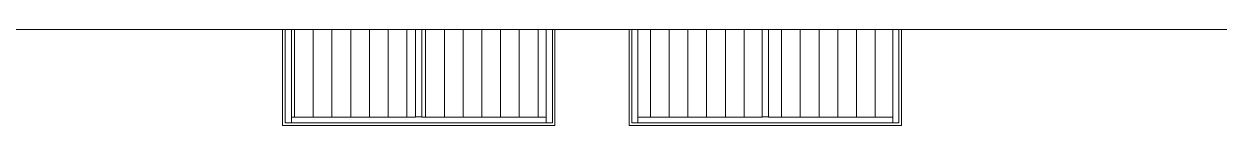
# Model space of a CAD drawing. Header units: millimetres. Extents: x -515342 to 330399, y -224905 to 507333.
# Drawn here: x -347167 to -337597, y -34144 to -33376 of the extents above; entities that cross this region are included whole.
import ezdxf

# ---------------------------------------------------------------- set-up
doc = ezdxf.new("R2010")
doc.units = ezdxf.units.MM
doc.layers.get('0').update_dxf_attribs({"lineweight": 0})
for name, color, linetype, lineweight in [('Витраж', 7, 'Continuous', 0), ('Ограждение', 7, 'Continuous', 0), ('Панели витража', 7, 'Continuous', 0), ('Стены внутренние', 7, 'Continuous', 0)]:
    doc.layers.add(name, color=color, linetype=linetype, lineweight=lineweight)
pattern_1 = [(90, (0, 315.64), (-150, 9e-15), [])]

# ---------------------------------------------------------------- blocks, each defined once
blk = doc.blocks.new('Ограждение - Ограждение-9987008-О_АР_П_1_0_000_План 1 этажа')
at = {"layer": 'Ограждение'}
blk.add_line((40580, 2223), (21815.4, 2223), dxfattribs=at)
blk = doc.blocks.new('Системная панель - АР_ПанельВитража_Монолитный поликарбонат 6мм-V187-О_АР_П_1_0_000_План 1 этажа')
at = {"layer": 'Панели витража'}
h = blk.add_hatch(dxfattribs=at)
h.set_pattern_fill('FP_69', color=256, style=0, pattern_type=2)
h.set_pattern_definition(pattern_1)
h.paths.add_polyline_path([(32503.1, 1521), (33498.1, 1521), (33498.1, 2223), (32503.1, 2223), (32503.1, 1916.2)])
for p, q in [((32503.1, 2223), (32503.1, 1521)), ((33498.1, 1521), (33498.1, 2223)), ((32503.1, 1521), (33498.1, 1521))]:
    blk.add_line(p, q, dxfattribs=at)
blk = doc.blocks.new('Прямоугольный импост - АР_Импост_50х50 _труба_-10238076-О_АР_П_1_0_000_План 1 этажа')
at = {"layer": 'Витраж'}
for p, q in [((18736.4, 16859), (18736.4, 16905)), ((19756.4, 16905), (18736.4, 16905)), ((19756.4, 16857.4), (19731.4, 16857.4))]:
    blk.add_line(p, q, dxfattribs=at)
blk = doc.blocks.new('Прямоугольный импост - АР_Импост_50х50 _труба_-10238183-О_АР_П_1_0_000_План 1 этажа')
at = {"layer": 'Витраж'}
for p, q in [((20776.4, 16905), (20826.4, 16905)), ((20776.4, 16859), (20776.4, 16905)), ((20826.4, 16157), (20826.4, 16905))]:
    blk.add_line(p, q, dxfattribs=at)
blk = doc.blocks.new('Прямоугольный импост - АР_Импост_50х50 _труба_-10238184-О_АР_П_1_0_000_План 1 этажа')
at = {"layer": 'Витраж'}
for p, q in [((18686.4, 16905), (18736.4, 16905)), ((18686.4, 16905), (18686.4, 16157)), ((18736.4, 16905), (18736.4, 16859))]:
    blk.add_line(p, q, dxfattribs=at)
blk = doc.blocks.new('Системная панель - АР_ПанельВитража_Монолитный поликарбонат 6мм-V188-О_АР_П_1_0_000_План 1 этажа')
at = {"layer": 'Панели витража'}
h = blk.add_hatch(dxfattribs=at)
h.set_pattern_fill('FP_69', color=256, style=0, pattern_type=2)
h.set_pattern_definition(pattern_1)
h.paths.add_polyline_path([(33548.1, 1521), (34543.1, 1521), (34543.1, 2223), (33548.1, 2223), (33548.1, 1916.2)])
for p, q in [((33548.1, 2223), (33548.1, 1521)), ((34543.1, 1521), (34543.1, 2223)), ((33548.1, 1521), (34543.1, 1521))]:
    blk.add_line(p, q, dxfattribs=at)
blk = doc.blocks.new('Прямоугольный импост - АР_Импост_50х50 _труба_-10238080-О_АР_П_1_0_000_План 1 этажа')
at = {"layer": 'Витраж'}
for p, q in [((20776.4, 16905), (19756.4, 16905)), ((19781.4, 16857.4), (19756.4, 16857.4)), ((20776.4, 16905), (20776.4, 16859))]:
    blk.add_line(p, q, dxfattribs=at)
blk = doc.blocks.new('Прямоугольный импост - АР_Импост_50х50 _труба_-10238181-О_АР_П_1_0_000_План 1 этажа')
at = {"layer": 'Витраж'}
blk.add_line((19731.4, 16857.4), (19781.4, 16857.4), dxfattribs=at)
blk = doc.blocks.new('Системная панель - АР_ПанельВитража_Монолитный поликарбонат 6мм-V189-О_АР_П_1_0_000_План 1 этажа')
at = {"layer": 'Панели витража'}
h = blk.add_hatch(dxfattribs=at)
h.set_pattern_fill('FP_69', color=256, style=0, pattern_type=2)
h.set_pattern_definition(pattern_1)
h.paths.add_polyline_path([(29728.1, 1521), (30723.1, 1521), (30723.1, 2223), (29728.1, 2223), (29728.1, 1916.2)])
for p, q in [((29728.1, 2223), (29728.1, 1521)), ((30723.1, 1521), (30723.1, 2223)), ((29728.1, 1521), (30723.1, 1521))]:
    blk.add_line(p, q, dxfattribs=at)
blk = doc.blocks.new('Системная панель - АР_ПанельВитража_Монолитный поликарбонат 6мм-V190-О_АР_П_1_0_000_План 1 этажа')
at = {"layer": 'Панели витража'}
h = blk.add_hatch(dxfattribs=at)
h.set_pattern_fill('FP_69', color=256, style=0, pattern_type=2)
h.set_pattern_definition(pattern_1)
h.paths.add_polyline_path([(30773.1, 1521), (31768.1, 1521), (31768.1, 2223), (30773.1, 2223), (30773.1, 1916.2)])
for p, q in [((30773.1, 2223), (30773.1, 1521)), ((31768.1, 1521), (31768.1, 2223)), ((30773.1, 1521), (31768.1, 1521))]:
    blk.add_line(p, q, dxfattribs=at)
blk = doc.blocks.new('СД_Люблино_Фасады_rvt-1-О_АР_П_1_0_000_План 1 этажа')
at = {"layer": 'Стены внутренние'}
for p, q in [((29658.1, 1475), (29658.1, 2223)), ((31838.1, 2223), (31838.1, 1475)), ((32433.1, 1475), (32433.1, 2223)), ((34613.1, 2223), (34613.1, 1475)), ((29658.1, 1475), (29658.1, 1455)), ((31838.1, 1455), (29658.1, 1455)), ((31838.1, 1455), (31838.1, 1475)), ((32433.1, 1475), (32433.1, 1455)), ((34613.1, 1455), (32433.1, 1455)), ((34613.1, 1455), (34613.1, 1475))]:
    blk.add_line(p, q, dxfattribs=at)
at = {"layer": 'Витраж', "lineweight": 9, "rotation": 180}
for name, p in [('Прямоугольный импост - АР_Импост_50х50 _труба_-10238183-О_АР_П_1_0_000_План 1 этажа', (50504.4, 18380)), ('Прямоугольный импост - АР_Импост_50х50 _труба_-10238184-О_АР_П_1_0_000_План 1 этажа', (50504.4, 18380)), ('Прямоугольный импост - АР_Импост_50х50 _труба_-10238183-О_АР_П_1_0_000_План 1 этажа', (53279.4, 18380)), ('Прямоугольный импост - АР_Импост_50х50 _труба_-10238184-О_АР_П_1_0_000_План 1 этажа', (53279.4, 18380)), ('Прямоугольный импост - АР_Импост_50х50 _труба_-10238080-О_АР_П_1_0_000_План 1 этажа', (50504.4, 18380)), ('Прямоугольный импост - АР_Импост_50х50 _труба_-10238181-О_АР_П_1_0_000_План 1 этажа', (50504.4, 18380)), ('Прямоугольный импост - АР_Импост_50х50 _труба_-10238076-О_АР_П_1_0_000_План 1 этажа', (50504.4, 18380)), ('Прямоугольный импост - АР_Импост_50х50 _труба_-10238080-О_АР_П_1_0_000_План 1 этажа', (53279.4, 18380)), ('Прямоугольный импост - АР_Импост_50х50 _труба_-10238181-О_АР_П_1_0_000_План 1 этажа', (53279.4, 18380)), ('Прямоугольный импост - АР_Импост_50х50 _труба_-10238076-О_АР_П_1_0_000_План 1 этажа', (53279.4, 18380))]:
    blk.add_blockref(name, p, dxfattribs=at)
at = {"layer": 'Ограждение', "lineweight": 9}
blk.add_blockref('Ограждение - Ограждение-9987008-О_АР_П_1_0_000_План 1 этажа', (0, 0), dxfattribs=at)
at = {"layer": 'Панели витража', "lineweight": 9}
for name in ['Системная панель - АР_ПанельВитража_Монолитный поликарбонат 6мм-V189-О_АР_П_1_0_000_План 1 этажа', 'Системная панель - АР_ПанельВитража_Монолитный поликарбонат 6мм-V190-О_АР_П_1_0_000_План 1 этажа', 'Системная панель - АР_ПанельВитража_Монолитный поликарбонат 6мм-V187-О_АР_П_1_0_000_План 1 этажа', 'Системная панель - АР_ПанельВитража_Монолитный поликарбонат 6мм-V188-О_АР_П_1_0_000_План 1 этажа']:
    blk.add_blockref(name, (0, 0), dxfattribs=at)

msp = doc.modelspace()

# ---------------------------------------------------------------- block references
msp.add_blockref('СД_Люблино_Фасады_rvt-1-О_АР_П_1_0_000_План 1 этажа', (-374753.1427, -35598.5295))

doc.saveas('drawing.dxf')
